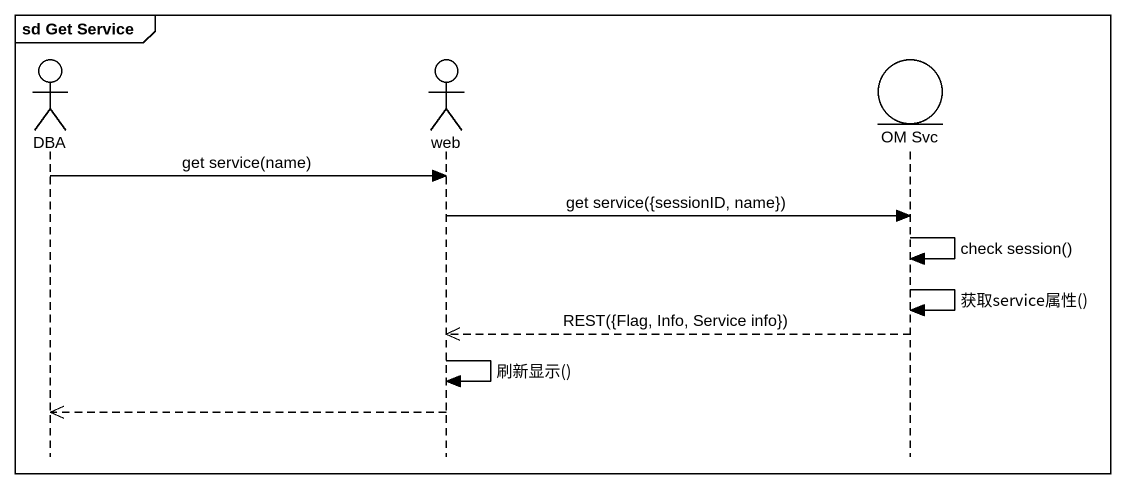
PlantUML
@startuml
mainframe sd Get Service
hide footbox
actor DBA
actor web
entity "OM Svc" as OM_Svc

DBA -> web : get service(name)
web -> OM_Svc : get service({sessionID, name})
OM_Svc -> OM_Svc : check session()
OM_Svc -> OM_Svc : 获取service属性()
OM_Svc -->> web : REST({Flag, Info, Service info})
web -> web : 刷新显示()
web -->> DBA
@enduml
